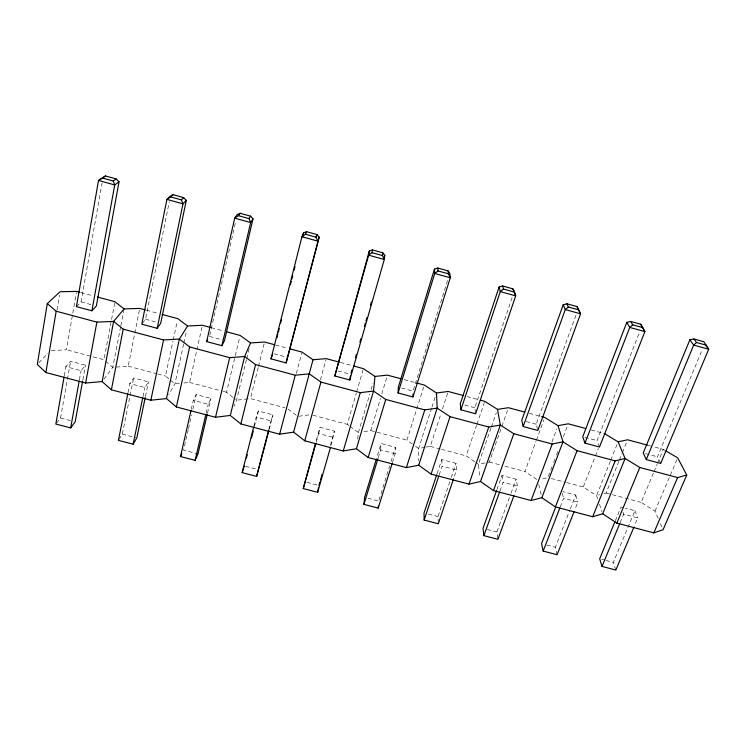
<?xml version="1.0" encoding="UTF-8"?>
<svg xmlns="http://www.w3.org/2000/svg" width="746" height="746" viewBox="0 0 746 746"><rect width="100%" height="100%" fill="white"/><g stroke="black" fill="none" stroke-linecap="round" stroke-linejoin="round"><path stroke-width="0.56" stroke-dasharray="3.73 2.8" d="M392.424 462.623L395.203 453.755L395.483 447.311L381.103 443.506L376.73 457.802M380.619 450.127L381.103 443.506M357.614 438.993L358.406 432.493L369.783 394.019M57.06 309.888L59.549 295.127M51.353 350.695L66.413 349.762L76.39 292.544M331.112 445.241L334.45 431.151L319.969 427.309L315.922 441.763M64.277 375.853L65.89 366.668L81.044 370.678L85.52 365.214L70.572 361.26L65.723 366.864M56.51 423.187L60.547 418.002L70.572 361.26M76.409 306.634L81.062 301.916L102.062 183.05M79.384 379.835L81.044 370.678M82.834 379.938L85.52 365.214M114.725 302.867L103.955 359.721L66.413 349.762M120.619 326.916L112.795 367.368L102.817 380.702M120.843 325.788L123.883 310.056M105.559 361.111L112.795 367.368L128.228 366.174L139.511 309.543M128.014 392.666L129.841 383.584L144.873 387.556L148.491 381.896L133.655 377.97L129.711 383.78M118.968 439.478L122.297 434.135L133.655 377.97M142.421 323.363L145.535 319.251L169.314 201.7M142.999 396.62L144.873 387.556M318.635 433.743L319.969 427.309M145.451 396.462L148.491 381.896M168.913 378.884L165.481 376.059L172.96 341.164M173.203 340.045L177.306 320.911M183.6 344.148L174.918 383.836L168.736 394.643M183.852 343.02L186.332 331.681M183.936 382.987L189.568 382.456L196.618 351.068M196.869 349.949L202.147 326.403M191.246 409.349L193.289 400.36L208.209 404.304L210.959 398.439L196.254 394.541L193.186 400.565M188.234 429.715L183.572 450.136L197.979 453.894M188.486 428.577L191.591 414.962M192.888 409.293L196.254 394.541M209.757 335.308L235.503 222.401M206.11 413.275L208.209 404.304M207.519 413.153L210.959 398.439M232.911 397.301L226.532 392.275L239.615 337.677M246.422 359.786L236.557 400.182L234.058 406.281M246.702 358.658L249.164 348.559M258.2 367.545L250.442 398.616L284.897 407.764M258.47 366.435L264.289 343.141M253.976 425.901L256.232 417.005L271.031 420.921L272.952 414.86L258.349 410.99L256.158 417.219M254.358 426.712L258.349 410.99M268.728 429.799L271.031 420.921M269.166 429.416L272.952 414.86M296.358 373.485L301.72 353.24M320.398 379.928L325.937 359.759M316.211 442.322L318.682 433.519L333.359 437.398M330.329 445.558L334.45 431.151M349.109 425.686L347.244 424.325L356.299 393.142M356.625 392.032L363.088 369.764M371.088 389.617L373.037 383.024M364.039 431.617L370.79 430.573L380.451 398.411M381.784 393.972L387.118 376.236M378.25 457.68L380.637 449.903L395.203 453.755M379.033 499.988L389.654 465.97M391.025 461.578L395.483 447.311M413.368 390.018L447.703 280.002M412.324 443.991L406.915 440.159L423.625 387.258M431.58 408.202L418.637 448.458L418.692 460.73M431.934 407.12L436.13 394.056M426.05 447.124L430.283 446.369L441.017 413.433M442.453 409.041L447.814 392.573M437.072 473.729L441.772 459.573L456.03 463.35L456.561 469.98L453.577 478.755M439.17 474.96L442.108 466.157L456.561 469.98M438.256 522.732L438.014 516.577L450.882 478.559M451.255 477.468L456.03 463.35M475.51 412.771L474.857 407.745L512.437 296.703M474.633 461.718L466.138 455.881L476.573 425.332M476.946 424.241L484.396 402.42M490.999 428.055L478.4 464.31L480.098 478.074M491.381 426.964L496.351 412.678M475.575 462.361L478.4 464.31L489.329 462.044L501.554 427.272M501.937 426.18L507.672 409.88M496.948 489.525L501.974 475.51L516.12 479.258L517.435 486.075L514.255 494.766M499.96 490.999L503.102 482.289L517.435 486.075M497.787 538.248L496.892 531.954L510.628 494.318M511.019 493.237L516.12 479.258M537.549 429.416L536.206 424.232L576.294 314.355M536.803 479.426L524.914 471.491L536.02 441.25M536.421 440.168L543.955 419.644M551.937 441.977L556.814 428.931M551.993 466.847L547.928 477.599L540.775 479.305M553.616 462.539L554.837 459.312M556.46 455.004L558.484 449.633M563.361 436.718L567.827 424.884M560.274 506.907L563.612 498.291L577.842 502.049L574.877 509.574M557.113 554.726L555.332 547.21L569.916 509.956M570.336 508.893L575.753 495.055L562.792 491.623M599.495 447.013L597.07 440.588L639.63 331.867M597.658 498.85L596.576 495.642L583.241 486.979L595.019 457.037M595.439 455.965L598.376 448.486M610.359 461.205L596.576 495.642L599.747 494.775M610.788 460.123L617.24 443.982M603.98 493.619L606.088 493.041L618.984 461.093M619.413 460.03L621.987 453.633M622.416 452.57L627.144 440.858M615.329 520.764L620.989 507.038L624.206 507.886M620.131 522.704L623.665 514.162L637.783 517.901L634.203 526.415M615.851 570.037L613.333 562.363L634.921 510.73L625.279 508.166M660.686 463.434L657.468 456.813L702.424 349.296M658.14 518.367L654.997 511.141L641.14 502.347L653.571 472.712M654.009 471.649L657.114 464.245M657.562 463.182L663.334 449.418L653.272 446.714M654.997 511.141L677.713 457.867M38.82 362.845L47.912 353.175M424.987 447.32L418.637 448.458L413.228 444.635M298.81 416.249L310.849 414.655M248.129 398.877L236.557 400.182L233.824 398.019M179.422 383.416L174.918 383.836L169.771 379.593M60.547 418.002L70.674 420.651M122.297 434.135L135.697 437.632M245.481 466.297L256.475 469.169M306.904 482.336L317.824 485.189M367.862 498.253L378.688 501.088M428.344 514.05L438.014 516.577M487.297 529.446L496.892 531.954M546.865 545L555.332 547.21M601.77 559.341L604.931 560.162M605.976 560.442L613.333 562.363M128.228 366.174L156.716 373.737M157.807 374.026L165.481 376.059M189.568 382.456L222.056 391.081M223.175 391.38L226.532 392.275M313.05 415.242L347.244 424.325M370.79 430.573L406.915 440.159M430.283 446.369L440.373 449.045M441.492 449.344L466.138 455.881M489.329 462.044L500.454 464.991M504.893 466.175L524.914 471.491M551.238 478.475L565.589 482.289M566.69 482.578L583.241 486.979M606.088 493.041L641.14 502.347M80.969 292.581L93.026 295.826M146.458 310.215L158.767 313.534M211.277 327.68L223.492 330.963M275.582 344.997L287.695 348.261M340.456 362.463L352.476 365.708M404.211 379.639L415.382 382.642M467.024 396.555L479.221 399.837M529.343 413.34L540.346 416.296M591.168 429.985L604.269 433.51M647.687 445.203L652.153 446.416M81.062 301.916L90.881 304.555M145.535 319.251L156.362 322.151M209.495 336.437L222.383 339.896M274.015 353.772L286.8 357.203M338.003 370.967L349.632 374.091M401.488 388.023L413.014 391.128M464.767 405.031L474.857 407.745M526.2 421.546L536.206 424.232M584.939 437.324L597.07 440.588M645.43 453.587L657.468 456.813M663.334 449.418L665.245 450.547M350.042 426.367L358.406 432.493M288.003 409.022L296.833 415.727M660.378 523.524L663.073 529.725M634.921 510.73L637.783 517.901M622.901 512.129L623.759 514.423M599.458 504.184L601.975 511.644M575.753 495.055L577.842 502.049M562.251 493.32L563.687 498.533M538.752 484.452L541.335 495.503M501.974 475.51L503.14 482.522M441.772 459.573L442.117 466.39"/><path stroke-width="1.12" d="M412.976 396.956L450.267 277.764L449.791 273.334L448.085 270.882L437.837 268.038L434.47 269.101L398.336 387.183L398.094 392.965L412.976 396.956L412.995 394.037M376.394 458.902L364.608 497.405L363.936 504.371L378.203 508.091L378.343 506.086M353.576 365.997L363.414 368.645L374.986 376.432L373.522 391.063L356.411 448.738L343.263 450.966L304.76 440.811L293.607 432.148L279.647 434.191L240.827 423.952L230.3 415.429L215.51 417.275L176.373 406.952L166.489 398.578L150.851 400.22L111.387 389.813L102.155 381.588L85.659 383.024L45.879 372.534L37.3 364.458L47.287 303.613L60.118 291.723L76.586 291.406L79.878 292.292M384.74 255.328L384.293 259.515L349.79 380.003L334.795 375.975L369.298 251.048L372.478 249.929L382.801 252.791L384.74 255.328L383.789 258.666M369.298 251.048L368.627 255.179L384.293 259.515L382.484 255.561L382.801 252.791M334.795 375.975L368.627 255.179L372.058 252.67L372.478 249.929M349.79 380.003L350.508 375.499M45.879 372.534L56.174 311.213L47.287 303.613M64.081 377L55.838 424.054L70.665 427.915L75.178 421.826L82.629 381.066M70.665 427.915L79.179 380.982M91.907 310.793L114.725 184.952L113.243 181.017L102.454 178.033L98.519 180.467L76.409 306.634L91.907 310.793L96.337 306.028L119.043 181.754L116.143 178.919L105.456 175.963L98.519 180.467L114.725 184.952L119.043 181.754M85.659 383.024L96.877 322.104L113.616 321.395L123.193 329.154L163.551 339.962L179.394 339.029L189.652 346.946L229.675 357.66L244.632 356.513L255.561 364.598L295.248 375.219L309.348 373.858L320.92 382.092L360.29 392.638L373.522 391.063L385.747 399.446L424.791 409.899L437.184 408.137L450.043 416.66L488.77 427.029L500.333 425.061L513.808 433.734L552.217 444.019L562.969 441.846L577.059 450.668L615.161 460.869L625.111 458.51L639.798 467.472L677.592 477.589L686.749 475.034L677.713 457.867L666.206 451.106M315.297 443.982L303.268 488.555L317.647 492.304L318.486 487.753M102.155 381.588L113.616 321.395L124.097 308.937L139.744 308.415L145.339 309.916M111.387 389.813L123.193 329.154M127.79 393.804L118.418 440.364L133.133 444.196L136.816 437.921L145.218 397.581M133.133 444.196L142.766 397.758M157.164 328.305L182.984 203.826L186.304 200.385L183.656 197.625L173.063 194.687L170.47 195.993L166.917 199.387L141.796 324.184L157.164 328.305L160.698 323.316L186.304 200.385M150.851 400.22L163.551 339.962M166.489 398.578L179.394 339.029L187.572 326.011L202.399 325.284L210.167 327.382M176.373 406.952L189.652 346.946M207.257 414.282L197.979 453.894L195.116 460.357L180.513 456.552L190.995 410.477M206.651 341.584L234.72 218.14L237.303 214.503L240.091 213.263L250.6 216.172L253.006 218.848L224.537 340.474L221.898 345.678L206.651 341.584L207.602 339.868M195.116 460.357L205.849 414.394M221.898 345.678L250.656 222.55L253.006 218.848M215.51 417.275L229.675 357.66M230.3 415.429L244.632 356.513L250.535 342.946L264.569 342.032L274.481 344.699M240.827 423.952L255.561 364.598M268.868 430.535L256.615 476.396L242.133 472.619L253.696 427.02M270.985 358.854L301.962 236.743L303.575 232.855L306.559 231.67L316.975 234.561L319.148 237.163L286.11 362.91L270.985 358.854L272.56 354.555M246.376 458.147L247.234 454.78M251.505 437.939L253.22 431.207M276.952 337.705L277.82 334.32M278.389 332.063L279.246 328.678M280.673 323.046L281.54 319.661M290.408 284.711L291.266 281.335M291.845 279.079L292.702 275.694M294.129 270.061L294.987 266.676M302.717 236.23L303.575 232.855M256.615 476.396L268.439 430.908M286.11 362.91L319.148 237.163M289.905 348.848L302.018 352.112L313.003 359.759L293.607 432.148M279.647 434.191L295.248 375.219M304.76 440.811L320.92 382.092M303.268 488.555L315.903 443.422M318.915 485.478L319.866 482.149M320.5 479.93L322.085 474.391M351.012 373.261L351.963 369.923M355.46 357.688L356.42 354.35M359.917 342.106L360.877 338.777M364.374 326.534L365.326 323.195M365.969 320.976L366.92 317.637M370.417 305.394L371.377 302.055M317.647 492.304L330.478 447.488M343.263 450.966L360.29 392.638M686.749 475.034L663.073 529.725L653.832 532.877L616.83 523.114L602.693 513.78L592.706 516.754L555.406 506.916L541.848 497.713L531.087 500.501L493.488 490.588L480.527 481.515L468.982 484.126L431.085 474.13L418.711 465.187L406.374 467.611L368.17 457.531L385.747 399.446M363.936 504.371L377.914 458.79M398.094 392.965L434.731 273.465L434.47 269.101M378.203 508.091L392.079 463.732M406.374 467.611L424.791 409.899M418.711 465.187L437.184 408.137L436.475 392.974L424.325 385.057L416.501 382.95M431.085 474.13L450.043 416.66M436.708 474.81L424.045 512.931L424.138 520.065L438.294 523.757L453.577 478.755M499.111 286.996L460.291 403.828L460.888 409.815L475.64 413.769L515.682 295.864L514.302 291.201L512.819 288.814L502.664 285.998L499.111 286.996L500.277 291.602L460.888 409.815M424.138 520.065L438.807 476.06M242.133 472.619L244.38 466.008M468.982 484.126L488.77 427.029M480.527 481.515L500.333 425.061L497.489 409.386L484.769 401.329L480.331 400.136M493.488 490.588L513.808 433.734M496.556 490.607L483.026 528.327L483.884 535.637L497.936 539.302L513.854 495.848M563.211 304.75L521.752 420.343L523.17 426.525L537.819 430.461L580.556 313.805L577.022 306.597L566.951 303.808L563.211 304.75L565.282 309.581L523.17 426.525M483.884 535.637L499.568 492.08M306.559 231.67L305.515 234.244L301.962 236.743L317.759 241.107L316.034 237.163L316.975 234.561M531.087 500.501L552.217 444.019M541.848 497.713L562.969 441.846L558.036 425.668L544.748 417.48L541.447 416.594M555.406 506.916L577.059 450.668M555.546 507.336L541.568 543.62L543.181 551.098L557.113 554.726L574.038 511.728M626.789 322.347L582.738 436.736L584.967 443.115L599.495 447.013L644.898 331.606L640.702 324.24L630.706 321.47L626.789 322.347L629.745 327.419L644.898 331.606L640.702 324.24M543.181 551.098L559.864 507.989M584.967 443.115L629.745 327.419L632.711 324.836L642.791 327.625M592.706 516.754L615.161 460.869M602.693 513.78L625.111 458.51L618.108 441.828L604.269 433.51M614.9 521.818L599.672 558.791L602.022 566.428L615.851 570.037L633.755 527.478M689.854 339.812L643.238 452.999L646.278 459.564L660.686 463.434L708.7 349.259L703.851 341.733L693.948 338.992L689.854 339.812L693.677 345.1L708.7 349.259L706.014 345.696M616.83 523.114L639.798 467.472M602.022 566.428L619.684 523.767M646.278 459.564L693.677 345.1L696.531 342.498L706.527 345.267M653.832 532.877L677.592 477.589M180.513 456.552L181.828 453.801M240.091 213.263L238.403 215.669L234.72 218.14L250.656 222.55L249.005 218.606L250.6 216.172M181.418 199.891L182.984 203.826L166.917 199.387L170.722 196.935L181.418 199.891L183.656 197.625M170.722 196.935L173.063 194.687M578.532 309.832L568.359 307.016L565.282 309.581L580.556 313.805L577.022 306.597M513.733 291.891L503.475 289.056L500.277 291.602L515.682 295.864L512.819 288.814M448.383 273.801L438.042 270.938L434.731 273.465L450.267 277.764L448.383 273.801L448.085 270.882M113.243 181.017L116.143 178.919M102.454 178.033L105.456 175.963M618.108 441.828L627.572 439.795L647.687 445.203M558.036 425.668L568.238 423.812L585.703 428.512M497.489 409.386L508.436 407.708L524.942 412.146M436.475 392.974L448.178 391.473L463.704 395.66M374.986 376.432L387.444 375.126L400.854 378.735M313.003 359.759L326.244 358.639L339.365 362.174M56.174 311.213L96.877 322.104M97.409 297.011L114.94 301.729L124.097 308.937M162.124 314.439L177.79 318.654L187.572 326.011M226.821 331.867L240.147 335.448L250.535 342.946M238.403 215.669L249.005 218.606M305.515 234.244L316.034 237.163M372.058 252.67L382.484 255.561M356.411 448.738L368.17 457.531M693.948 338.992L696.531 342.498M630.706 321.47L632.711 324.836M566.951 303.808L568.359 307.016M502.664 285.998L503.475 289.056M437.837 268.038L438.042 270.938"/></g></svg>
